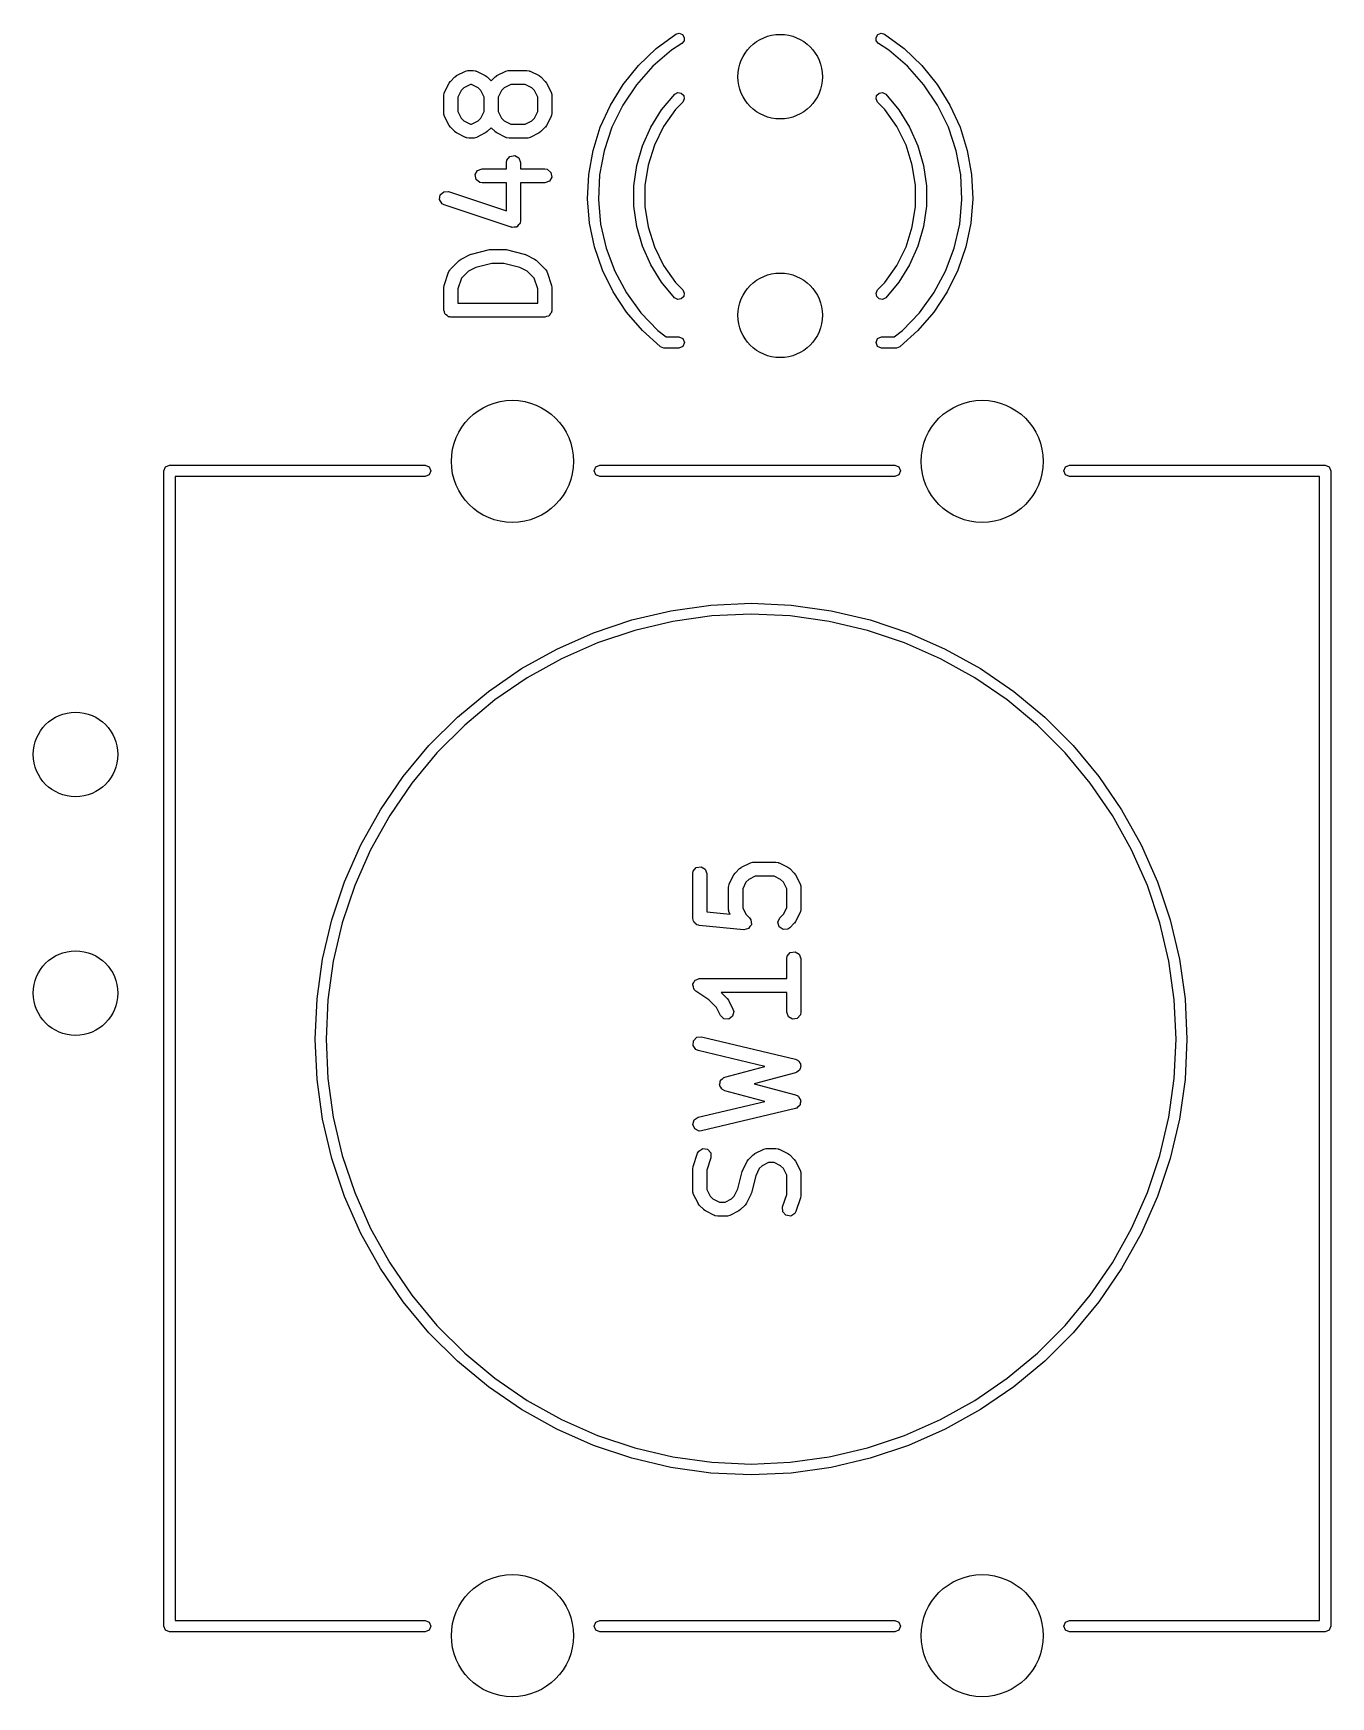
# Model space of a CAD drawing. Extents: x 36 to 247, y -101 to -40.
# Drawn here: x 103.44 to 117.25, y -71.95 to -54.24 of the extents above; entities that cross this region are included whole.
import ezdxf

# ---------------------------------------------------------------- set-up
doc = ezdxf.new("R2010")
doc.units = 0
doc.layers.add('BLACK', color=7, linetype='CONTINUOUS')

msp = doc.modelspace()

# ---------------------------------------------------------------- linework, layer by layer
at = {"layer": 'BLACK', "linetype": 'CONTINUOUS'}
for p, q in [((110.070254, -54.406317), (110.278872, -54.252244)), ((110.343913, -54.353088), (110.233711, -54.42409)), ((110.278871, -54.252243), (110.314719, -54.242757)), ((110.278872, -54.252244), (110.278871, -54.252243)), ((110.314719, -54.242757), (110.349297, -54.256155)), ((110.367339, -54.324342), (110.343913, -54.353087)), ((110.343913, -54.353087), (110.343913, -54.353088)), ((110.349297, -54.256155), (110.369396, -54.287317)), ((110.369396, -54.287317), (110.367339, -54.324342)), ((112.410604, -54.287317), (112.430703, -54.256155)), ((112.412661, -54.324342), (112.410604, -54.287317)), ((112.436087, -54.353087), (112.412661, -54.324342)), ((112.430703, -54.256155), (112.465281, -54.242757)), ((112.436087, -54.353088), (112.436087, -54.353087)), ((112.546289, -54.42409), (112.436087, -54.353088)), ((112.465281, -54.242757), (112.501129, -54.252243)), ((112.501129, -54.252243), (112.501128, -54.252244)), ((112.501128, -54.252244), (112.709746, -54.406317)), ((109.882758, -54.585497), (110.070254, -54.406317)), ((110.233711, -54.42409), (110.034615, -54.59469)), ((112.745385, -54.59469), (112.546289, -54.42409)), ((112.709746, -54.406317), (112.897242, -54.585497)), ((107.879405, -54.7553), (107.927024, -54.707681)), ((107.927024, -54.707681), (107.94539, -54.694821)), ((107.94539, -54.694821), (107.946516, -54.693632)), ((107.946516, -54.693632), (108.041754, -54.646013)), ((108.041754, -54.646013), (108.06672, -54.638587)), ((108.06672, -54.638587), (108.071081, -54.639628)), ((108.071081, -54.639628), (108.075295, -54.638095)), ((108.075295, -54.638095), (108.122914, -54.638095)), ((108.122914, -54.638095), (108.148566, -54.642618)), ((108.148566, -54.642618), (108.152001, -54.6455)), ((108.152001, -54.6455), (108.156455, -54.646013)), ((108.156455, -54.646013), (108.251693, -54.693632)), ((108.251693, -54.693632), (108.269703, -54.70699)), ((108.269703, -54.70699), (108.271185, -54.707681)), ((108.271185, -54.707681), (108.31339, -54.749886)), ((108.31339, -54.749886), (108.355595, -54.707681)), ((108.355595, -54.707681), (108.373961, -54.694821)), ((108.373961, -54.694821), (108.375087, -54.693632)), ((108.375087, -54.693632), (108.470325, -54.646013)), ((108.470325, -54.646013), (108.495291, -54.638587)), ((108.495291, -54.638587), (108.499652, -54.639628)), ((108.499652, -54.639628), (108.503866, -54.638095)), ((108.503866, -54.638095), (108.694342, -54.638095)), ((108.694342, -54.638095), (108.719994, -54.642618)), ((108.719994, -54.642618), (108.723429, -54.6455)), ((108.723429, -54.6455), (108.727883, -54.646013)), ((108.727883, -54.646013), (108.823121, -54.693632)), ((108.823121, -54.693632), (108.841129, -54.706988)), ((108.841129, -54.706988), (108.842612, -54.70768)), ((108.842612, -54.70768), (108.890232, -54.755299)), ((109.719386, -54.786916), (109.882758, -54.585497)), ((110.034615, -54.59469), (109.860416, -54.790645)), ((112.919584, -54.790645), (112.745385, -54.59469)), ((112.897242, -54.585497), (113.060614, -54.786916)), ((107.809819, -54.903571), (107.814342, -54.877919)), ((107.814342, -54.877919), (107.817224, -54.874483)), ((107.817224, -54.874483), (107.817737, -54.87003)), ((107.817737, -54.87003), (107.865356, -54.774792)), ((107.865356, -54.774792), (107.878714, -54.756781)), ((107.878714, -54.756781), (107.879405, -54.7553)), ((107.994077, -54.85276), (107.959819, -54.921276)), ((108.024484, -54.822353), (107.994077, -54.85276)), ((108.093, -54.788095), (108.024484, -54.822353)), ((108.105209, -54.788095), (108.093, -54.788095)), ((108.173725, -54.822353), (108.105209, -54.788095)), ((108.204132, -54.85276), (108.173725, -54.822353)), ((108.23839, -54.921276), (108.204132, -54.85276)), ((108.422648, -54.85276), (108.38839, -54.921276)), ((108.453055, -54.822353), (108.422648, -54.85276)), ((108.521571, -54.788095), (108.453055, -54.822353)), ((108.676637, -54.788095), (108.521571, -54.788095)), ((108.745153, -54.822353), (108.676637, -54.788095)), ((108.775561, -54.85276), (108.745153, -54.822353)), ((108.809819, -54.921276), (108.775561, -54.85276)), ((108.890232, -54.755299), (108.903094, -54.773667)), ((108.903094, -54.773667), (108.904282, -54.774792)), ((108.904282, -54.774792), (108.951901, -54.87003)), ((108.951901, -54.87003), (108.959327, -54.894996)), ((109.582751, -55.00735), (109.719386, -54.786916)), ((109.860416, -54.790645), (109.714314, -55.008355)), ((110.127352, -55.058858), (110.26697, -54.892225)), ((110.26697, -54.892225), (110.299697, -54.87479)), ((110.299697, -54.87479), (110.336422, -54.879921)), ((110.336422, -54.879921), (110.363117, -54.90566)), ((112.416883, -54.90566), (112.443578, -54.879921)), ((112.443578, -54.879921), (112.480303, -54.87479)), ((112.480303, -54.87479), (112.51303, -54.892225)), ((112.51303, -54.892225), (112.652648, -55.058858)), ((113.065686, -55.008355), (112.919584, -54.790645)), ((113.060614, -54.786916), (113.197249, -55.00735)), ((107.809819, -55.094047), (107.809819, -54.903571)), ((107.959819, -54.921276), (107.959819, -55.076342)), ((108.23839, -55.076342), (108.23839, -54.921276)), ((108.38839, -54.921276), (108.38839, -55.076342)), ((108.809819, -55.076342), (108.809819, -54.921276)), ((108.959327, -54.894996), (108.958285, -54.899357)), ((108.958285, -54.899357), (108.959819, -54.903571)), ((108.959819, -54.903571), (108.959819, -55.094047)), ((109.475041, -55.24327), (109.582751, -55.00735)), ((109.714314, -55.008355), (109.598993, -55.243822)), ((110.012253, -55.243282), (110.127352, -55.058858)), ((110.276546, -55.055196), (110.149065, -55.23615)), ((110.353357, -54.975516), (110.276546, -55.055196)), ((110.369586, -54.942173), (110.353356, -54.975515)), ((110.353356, -54.975515), (110.353357, -54.975516)), ((110.363117, -54.90566), (110.369586, -54.942173)), ((112.410414, -54.942173), (112.416883, -54.90566)), ((112.426644, -54.975515), (112.410414, -54.942173)), ((112.426643, -54.975516), (112.426644, -54.975515)), ((112.503454, -55.055196), (112.426643, -54.975516)), ((112.630935, -55.23615), (112.503454, -55.055196)), ((112.652648, -55.058858), (112.767747, -55.243282)), ((113.181007, -55.243822), (113.065686, -55.008355)), ((113.197249, -55.00735), (113.304959, -55.24327)), ((107.811352, -55.09826), (107.809819, -55.094047)), ((107.810311, -55.102621), (107.811352, -55.09826)), ((107.817737, -55.127588), (107.810311, -55.102621)), ((107.865356, -55.222826), (107.817737, -55.127588)), ((107.866545, -55.223951), (107.865356, -55.222826)), ((107.879405, -55.242318), (107.866545, -55.223951)), ((107.927024, -55.289937), (107.879405, -55.242318)), ((107.959819, -55.076342), (107.994077, -55.144858)), ((107.994077, -55.144858), (108.024484, -55.175265)), ((108.024484, -55.175265), (108.093, -55.209523)), ((108.093, -55.209523), (108.105209, -55.209523)), ((108.105209, -55.209523), (108.173725, -55.175265)), ((108.173725, -55.175265), (108.204132, -55.144858)), ((108.204132, -55.144858), (108.23839, -55.076342)), ((108.38839, -55.076342), (108.422648, -55.144858)), ((108.422648, -55.144858), (108.453055, -55.175265)), ((108.453055, -55.175265), (108.521571, -55.209523)), ((108.521571, -55.209523), (108.676637, -55.209523)), ((108.676637, -55.209523), (108.745153, -55.175264)), ((108.745153, -55.175264), (108.775561, -55.144857)), ((108.775561, -55.144857), (108.809819, -55.076342)), ((108.890232, -55.242319), (108.842612, -55.289938)), ((108.890922, -55.240837), (108.890232, -55.242319)), ((108.904282, -55.222826), (108.890922, -55.240837)), ((108.951901, -55.127588), (108.904282, -55.222826)), ((108.952413, -55.123134), (108.951901, -55.127588)), ((108.955296, -55.119699), (108.952413, -55.123134)), ((108.959819, -55.094047), (108.955296, -55.119699)), ((109.39798, -55.490902), (109.475041, -55.24327)), ((109.598993, -55.243822), (109.516572, -55.492721)), ((109.923911, -55.441916), (110.012253, -55.243282)), ((110.149065, -55.23615), (110.050733, -55.434459)), ((112.729267, -55.434459), (112.630935, -55.23615)), ((112.767747, -55.243282), (112.856089, -55.441916)), ((113.263428, -55.492721), (113.181007, -55.243822)), ((113.304959, -55.24327), (113.38202, -55.490902)), ((107.928505, -55.290628), (107.927024, -55.289937)), ((107.946516, -55.303986), (107.928505, -55.290628)), ((108.041754, -55.351605), (107.946516, -55.303986)), ((108.046207, -55.352117), (108.041754, -55.351605)), ((108.049643, -55.355), (108.046207, -55.352117)), ((108.075295, -55.359523), (108.049643, -55.355)), ((108.122914, -55.359523), (108.075295, -55.359523)), ((108.127127, -55.357989), (108.122914, -55.359523)), ((108.131488, -55.359031), (108.127127, -55.357989)), ((108.156455, -55.351605), (108.131488, -55.359031)), ((108.251693, -55.303986), (108.156455, -55.351605)), ((108.252818, -55.302796), (108.251693, -55.303986)), ((108.271185, -55.289937), (108.252818, -55.302796)), ((108.31339, -55.247732), (108.271185, -55.289937)), ((108.355595, -55.289937), (108.31339, -55.247732)), ((108.357076, -55.290628), (108.355595, -55.289937)), ((108.375087, -55.303986), (108.357076, -55.290628)), ((108.470325, -55.351605), (108.375087, -55.303986)), ((108.474778, -55.352117), (108.470325, -55.351605)), ((108.478214, -55.355), (108.474778, -55.352117)), ((108.503866, -55.359523), (108.478214, -55.355)), ((108.694342, -55.359523), (108.503866, -55.359523)), ((108.698555, -55.357989), (108.694342, -55.359523)), ((108.702916, -55.359031), (108.698555, -55.357989)), ((108.727883, -55.351605), (108.702916, -55.359031)), ((108.823121, -55.303986), (108.727883, -55.351605)), ((108.824246, -55.302797), (108.823121, -55.303986)), ((108.842612, -55.289938), (108.824246, -55.302797)), ((108.476485, -55.617857), (108.481008, -55.592205)), ((108.481008, -55.592205), (108.513985, -55.552905)), ((108.513985, -55.552905), (108.564509, -55.543996)), ((108.564509, -55.543996), (108.608938, -55.569648)), ((108.608938, -55.569648), (108.626485, -55.617857)), ((109.3528, -55.746282), (109.39798, -55.490902)), ((109.516572, -55.492721), (109.468564, -55.750478)), ((109.864039, -55.650902), (109.923911, -55.441916)), ((110.050733, -55.434459), (109.983861, -55.645465)), ((112.796139, -55.645465), (112.729267, -55.434459)), ((112.856089, -55.441916), (112.915961, -55.650902)), ((113.311436, -55.750478), (113.263428, -55.492721)), ((113.38202, -55.490902), (113.4272, -55.746282)), ((108.144291, -55.74769), (108.169943, -55.703261)), ((108.1532, -55.798214), (108.144291, -55.74769)), ((108.169943, -55.703261), (108.218152, -55.685714)), ((108.218152, -55.685714), (108.476485, -55.685714)), ((108.476485, -55.685714), (108.476485, -55.617857)), ((108.626485, -55.617857), (108.626485, -55.685714)), ((108.626485, -55.685714), (108.884819, -55.685714)), ((108.884819, -55.685714), (108.910471, -55.690237)), ((108.910471, -55.690237), (108.949771, -55.723214)), ((108.95868, -55.773738), (108.933028, -55.818167)), ((108.949771, -55.723214), (108.95868, -55.773738)), ((109.340225, -56.005323), (109.3528, -55.746282)), ((109.468564, -55.750478), (109.455852, -56.01236)), ((109.833801, -55.866182), (109.864039, -55.650902)), ((109.983861, -55.645465), (109.950019, -55.864212)), ((112.829981, -55.864212), (112.796139, -55.645465)), ((112.915961, -55.650902), (112.946199, -55.866182)), ((113.324148, -56.01236), (113.311436, -55.750478)), ((113.4272, -55.746282), (113.439775, -56.005323)), ((107.771248, -55.963096), (107.809633, -55.929059)), ((107.809633, -55.929059), (107.860917, -55.927658)), ((107.860917, -55.927658), (108.476485, -56.132847)), ((108.1925, -55.831191), (108.1532, -55.798214)), ((108.218152, -55.835714), (108.1925, -55.831191)), ((108.476485, -55.835714), (108.218152, -55.835714)), ((108.476485, -56.132847), (108.476485, -55.835714)), ((108.884819, -55.835714), (108.626485, -55.835714)), ((108.626485, -55.835714), (108.626485, -56.236904)), ((108.933028, -55.818167), (108.884819, -55.835714)), ((109.833784, -56.083575), (109.833801, -55.866182)), ((109.950019, -55.864212), (109.950001, -56.085562)), ((112.829999, -56.085562), (112.829981, -55.864212)), ((112.946199, -55.866182), (112.946216, -56.083575)), ((107.763723, -56.013845), (107.771248, -55.963096)), ((107.790578, -56.057557), (107.763723, -56.013845)), ((107.813483, -56.06996), (107.790578, -56.057557)), ((108.527767, -56.308055), (107.813483, -56.06996)), ((109.360457, -56.263878), (109.340225, -56.005323)), ((109.455852, -56.01236), (109.478668, -56.273555)), ((109.863988, -56.298859), (109.833784, -56.083575)), ((109.950001, -56.085562), (109.983809, -56.304315)), ((112.796191, -56.304315), (112.829999, -56.085562)), ((112.946216, -56.083575), (112.916012, -56.298859)), ((113.301332, -56.273555), (113.324148, -56.01236)), ((113.439775, -56.005323), (113.419543, -56.263878)), ((108.533496, -56.307898), (108.527767, -56.308055)), ((108.538461, -56.310765), (108.533496, -56.307898)), ((108.558607, -56.307212), (108.538461, -56.310765)), ((108.579051, -56.306654), (108.558607, -56.307212)), ((108.583339, -56.302851), (108.579051, -56.306654)), ((108.588985, -56.301856), (108.583339, -56.302851)), ((108.602134, -56.286185), (108.588985, -56.301856)), ((108.617437, -56.272616), (108.602134, -56.286185)), ((108.618277, -56.266946), (108.617437, -56.272616)), ((108.621962, -56.262556), (108.618277, -56.266946)), ((108.626485, -56.236904), (108.621962, -56.262556)), ((109.413171, -56.51781), (109.360457, -56.263878)), ((109.478668, -56.273555), (109.536594, -56.529266)), ((109.923827, -56.507855), (109.863988, -56.298859)), ((109.983809, -56.304315), (110.050649, -56.515332)), ((112.729351, -56.515332), (112.796191, -56.304315)), ((112.916012, -56.298859), (112.856173, -56.507855)), ((113.243406, -56.529266), (113.301332, -56.273555)), ((113.419543, -56.263878), (113.366829, -56.51781)), ((107.879405, -56.7553), (107.974643, -56.660062)), ((107.974643, -56.660062), (107.993011, -56.647199)), ((107.993011, -56.647199), (107.994135, -56.646013)), ((107.994135, -56.646013), (108.089373, -56.598394)), ((108.089373, -56.598394), (108.101779, -56.594703)), ((108.101779, -56.594703), (108.104724, -56.592715)), ((108.104724, -56.592715), (108.2952, -56.545096)), ((108.2952, -56.545096), (108.310132, -56.544042)), ((108.310132, -56.544042), (108.31339, -56.542857)), ((108.31339, -56.542857), (108.456247, -56.542857)), ((108.456247, -56.542857), (108.470988, -56.545456)), ((108.470988, -56.545456), (108.474437, -56.545096)), ((108.474437, -56.545096), (108.664913, -56.592715)), ((108.664913, -56.592715), (108.676735, -56.597987)), ((108.676735, -56.597987), (108.680264, -56.598394)), ((108.680264, -56.598394), (108.775502, -56.646013)), ((108.775502, -56.646013), (108.793512, -56.659371)), ((108.793512, -56.659371), (108.794994, -56.660062)), ((108.794994, -56.660062), (108.890233, -56.7553)), ((109.497524, -56.763054), (109.413171, -56.51781)), ((109.536594, -56.529266), (109.628565, -56.774796)), ((110.012139, -56.706502), (109.923827, -56.507855)), ((110.050649, -56.515332), (110.148949, -56.713656)), ((112.631051, -56.713656), (112.729351, -56.515332)), ((112.856173, -56.507855), (112.767861, -56.706502)), ((113.151435, -56.774796), (113.243406, -56.529266)), ((113.366829, -56.51781), (113.282476, -56.763054)), ((107.813668, -56.927473), (107.861287, -56.784616)), ((107.861287, -56.784616), (107.873689, -56.761711)), ((107.873689, -56.761711), (107.87751, -56.759363)), ((107.87751, -56.759363), (107.879405, -56.7553)), ((108.072103, -56.774734), (107.99799, -56.848846)), ((108.14909, -56.73624), (108.072103, -56.774734)), ((108.322624, -56.692857), (108.14909, -56.73624)), ((108.447013, -56.692857), (108.322624, -56.692857)), ((108.620547, -56.73624), (108.447013, -56.692857)), ((108.697534, -56.774734), (108.620547, -56.73624)), ((108.771648, -56.848847), (108.697534, -56.774734)), ((108.890233, -56.7553), (108.905174, -56.776637)), ((108.905174, -56.776637), (108.905564, -56.781105)), ((108.905564, -56.781105), (108.908351, -56.784616)), ((108.908351, -56.784616), (108.95597, -56.927472)), ((109.612165, -56.995685), (109.497524, -56.763054)), ((109.628565, -56.774796), (109.752893, -57.005634)), ((110.127208, -56.890944), (110.012139, -56.706502)), ((110.148949, -56.713656), (110.276402, -56.89463)), ((112.503598, -56.89463), (112.631051, -56.713656)), ((112.767861, -56.706502), (112.652792, -56.890944)), ((113.027107, -57.005634), (113.151435, -56.774796)), ((113.282476, -56.763054), (113.167835, -56.995685)), ((107.809819, -56.95119), (107.813712, -56.929107)), ((107.809819, -57.189285), (107.809819, -56.95119)), ((107.813712, -56.929107), (107.813668, -56.927473)), ((107.99799, -56.848846), (107.959819, -56.96336)), ((107.959819, -56.96336), (107.959819, -57.114285)), ((108.809819, -56.96336), (108.771648, -56.848847)), ((108.809819, -57.114285), (108.809819, -56.96336)), ((108.95597, -56.927472), (108.959259, -56.949652)), ((108.959259, -56.949652), (108.959819, -56.95119)), ((108.959819, -56.95119), (108.959819, -57.189285)), ((109.75526, -57.211981), (109.612165, -56.995685)), ((109.752893, -57.005634), (109.907293, -57.21754)), ((110.266801, -57.057599), (110.127208, -56.890944)), ((110.276402, -56.89463), (110.353201, -56.974322)), ((110.353201, -56.974322), (110.3532, -56.974323)), ((110.3532, -56.974323), (110.369424, -57.007667)), ((110.369424, -57.007667), (110.36295, -57.04418)), ((112.410576, -57.007667), (112.4268, -56.974323)), ((112.41705, -57.04418), (112.410576, -57.007667)), ((112.426799, -56.974322), (112.503598, -56.89463)), ((112.4268, -56.974323), (112.426799, -56.974322)), ((112.652792, -56.890944), (112.513199, -57.057599)), ((112.872707, -57.21754), (113.027107, -57.005634)), ((113.167835, -56.995685), (113.02474, -57.211981)), ((107.816482, -57.207593), (107.809819, -57.189285)), ((107.959819, -57.114285), (108.809819, -57.114285)), ((108.959819, -57.189285), (108.958101, -57.199026)), ((110.299525, -57.07504), (110.2668, -57.057599)), ((110.2668, -57.057599), (110.266801, -57.057599)), ((110.336251, -57.069914), (110.299525, -57.07504)), ((110.36295, -57.04418), (110.336251, -57.069914)), ((112.443749, -57.069914), (112.41705, -57.04418)), ((112.480475, -57.07504), (112.443749, -57.069914)), ((112.5132, -57.057599), (112.480475, -57.07504)), ((112.513199, -57.057599), (112.5132, -57.057599)), ((107.819867, -57.226785), (107.816482, -57.207593)), ((107.825051, -57.231135), (107.819867, -57.226785)), ((107.827366, -57.237494), (107.825051, -57.231135)), ((107.844239, -57.247236), (107.827366, -57.237494)), ((107.859167, -57.259762), (107.844239, -57.247236)), ((107.868909, -57.261479), (107.859167, -57.259762)), ((107.871795, -57.263146), (107.868909, -57.261479)), ((107.875077, -57.262567), (107.871795, -57.263146)), ((107.884819, -57.264285), (107.875077, -57.262567)), ((108.884819, -57.264285), (107.884819, -57.264285)), ((108.903127, -57.257621), (108.884819, -57.264285)), ((108.922319, -57.254237), (108.903127, -57.257621)), ((108.926669, -57.249052), (108.922319, -57.254237)), ((108.933028, -57.246738), (108.926669, -57.249052)), ((108.94277, -57.229864), (108.933028, -57.246738)), ((108.955296, -57.214937), (108.94277, -57.229864)), ((108.957013, -57.205194), (108.955296, -57.214937)), ((108.95868, -57.202309), (108.957013, -57.205194)), ((108.958101, -57.199026), (108.95868, -57.202309)), ((109.924519, -57.408479), (109.75526, -57.211981)), ((109.907293, -57.21754), (110.088929, -57.406622)), ((112.691071, -57.406622), (112.872707, -57.21754)), ((113.02474, -57.211981), (112.855481, -57.408479)), ((110.111251, -57.576646), (109.924519, -57.408479)), ((110.088929, -57.406622), (110.175351, -57.475)), ((110.175351, -57.475), (110.31, -57.475)), ((110.31, -57.475), (110.352426, -57.492574)), ((110.352426, -57.492574), (110.37, -57.535)), ((110.37, -57.535), (110.352426, -57.577426)), ((112.41, -57.535), (112.427574, -57.492574)), ((112.427574, -57.577426), (112.41, -57.535)), ((112.427574, -57.492574), (112.47, -57.475)), ((112.47, -57.475), (112.604649, -57.475)), ((112.604649, -57.475), (112.691071, -57.406622)), ((112.855481, -57.408479), (112.668748, -57.576646)), ((110.111574, -57.577426), (110.111251, -57.576646)), ((110.112578, -57.577841), (110.111574, -57.577426)), ((110.117233, -57.582034), (110.112578, -57.577841)), ((110.117232, -57.582035), (110.117233, -57.582034)), ((110.151993, -57.594948), (110.117232, -57.582035)), ((110.153116, -57.594633), (110.151993, -57.594948)), ((110.154, -57.595), (110.153116, -57.594633)), ((110.31, -57.595), (110.154, -57.595)), ((110.352426, -57.577426), (110.31, -57.595)), ((112.47, -57.595), (112.427574, -57.577426)), ((112.626, -57.595), (112.47, -57.595)), ((112.626883, -57.594633), (112.626, -57.595)), ((112.628007, -57.594948), (112.626883, -57.594633)), ((112.662768, -57.582035), (112.628007, -57.594948)), ((112.667421, -57.577841), (112.662767, -57.582034)), ((112.662767, -57.582034), (112.662768, -57.582035)), ((112.668426, -57.577426), (112.667421, -57.577841)), ((112.668748, -57.576646), (112.668426, -57.577426)), ((104.83, -58.9), (104.847574, -58.857574)), ((104.83, -71.2), (104.83, -58.9)), ((104.847574, -58.857574), (104.89, -58.84)), ((104.89, -58.84), (107.61, -58.84)), ((107.61, -58.96), (104.95, -58.96)), ((104.95, -58.96), (104.95, -71.14)), ((107.61, -58.84), (107.652426, -58.857574)), ((107.652426, -58.942426), (107.61, -58.96)), ((107.652426, -58.857574), (107.67, -58.9)), ((107.67, -58.9), (107.652426, -58.942426)), ((109.41, -58.9), (109.427574, -58.857574)), ((109.427574, -58.942426), (109.41, -58.9)), ((109.427574, -58.857574), (109.47, -58.84)), ((109.47, -58.96), (109.427574, -58.942426)), ((109.47, -58.84), (112.61, -58.84)), ((112.61, -58.96), (109.47, -58.96)), ((112.61, -58.84), (112.652426, -58.857574)), ((112.652426, -58.942426), (112.61, -58.96)), ((112.652426, -58.857574), (112.67, -58.9)), ((112.67, -58.9), (112.652426, -58.942426)), ((114.41, -58.9), (114.427574, -58.857574)), ((114.427574, -58.942426), (114.41, -58.9)), ((114.427574, -58.857574), (114.47, -58.84)), ((114.47, -58.96), (114.427574, -58.942426)), ((114.47, -58.84), (117.19, -58.84)), ((117.13, -58.96), (114.47, -58.96)), ((117.13, -71.14), (117.13, -58.96)), ((117.19, -58.84), (117.232426, -58.857574)), ((117.232426, -58.857574), (117.25, -58.9)), ((117.25, -58.9), (117.25, -71.2)), ((110.227577, -60.389939), (110.651962, -60.330739)), ((110.651962, -60.330739), (111.08, -60.31095)), ((111.08, -60.31095), (111.508038, -60.330739)), ((111.508038, -60.330739), (111.932423, -60.389939)), ((109.404182, -60.624215), (109.810464, -60.488043)), ((109.810464, -60.488043), (110.227577, -60.389939)), ((110.24874, -60.503151), (109.841982, -60.598819)), ((110.662589, -60.445421), (110.24874, -60.503151)), ((111.08, -60.426123), (110.662589, -60.445421)), ((111.497411, -60.445421), (111.08, -60.426123)), ((111.91126, -60.503151), (111.497411, -60.445421)), ((112.318018, -60.598819), (111.91126, -60.503151)), ((111.932423, -60.389939), (112.349536, -60.488043)), ((112.349536, -60.488043), (112.755818, -60.624215)), ((109.012197, -60.797293), (109.404182, -60.624215)), ((109.445787, -60.73161), (109.063535, -60.900391)), ((109.841982, -60.598819), (109.445787, -60.73161)), ((112.714213, -60.73161), (112.318018, -60.598819)), ((113.096465, -60.900391), (112.714213, -60.73161)), ((112.755818, -60.624215), (113.147803, -60.797293)), ((108.637855, -61.0058), (109.012197, -60.797293)), ((109.063535, -60.900391), (108.698486, -61.103722)), ((113.461514, -61.103722), (113.096465, -60.900391)), ((113.147803, -60.797293), (113.522145, -61.0058)), ((108.284348, -61.247958), (108.637855, -61.0058)), ((113.522145, -61.0058), (113.875652, -61.247958)), ((107.954692, -61.521701), (108.284348, -61.247958)), ((108.698486, -61.103722), (108.353755, -61.339868)), ((113.806245, -61.339868), (113.461514, -61.103722)), ((113.875652, -61.247958), (114.205308, -61.521701)), ((108.353755, -61.339868), (108.032284, -61.606815)), ((114.127716, -61.606815), (113.806245, -61.339868)), ((107.651701, -61.824692), (107.954692, -61.521701)), ((108.032284, -61.606815), (107.736815, -61.902284)), ((114.423185, -61.902284), (114.127716, -61.606815)), ((114.205308, -61.521701), (114.508299, -61.824692)), ((107.377958, -62.154348), (107.651701, -61.824692)), ((107.736815, -61.902284), (107.469868, -62.223755)), ((114.690132, -62.223755), (114.423185, -61.902284)), ((114.508299, -61.824692), (114.782042, -62.154348)), ((107.1358, -62.507855), (107.377958, -62.154348)), ((107.469868, -62.223755), (107.233722, -62.568486)), ((114.926278, -62.568486), (114.690132, -62.223755)), ((114.782042, -62.154348), (115.0242, -62.507855)), ((106.927293, -62.882197), (107.1358, -62.507855)), ((107.233722, -62.568486), (107.030391, -62.933535)), ((115.129609, -62.933535), (114.926278, -62.568486)), ((115.0242, -62.507855), (115.232707, -62.882197)), ((106.754215, -63.274182), (106.927293, -62.882197)), ((107.030391, -62.933535), (106.86161, -63.315787)), ((115.29839, -63.315787), (115.129609, -62.933535)), ((115.232707, -62.882197), (115.405785, -63.274182)), ((110.459819, -63.188095), (110.464342, -63.162443)), ((110.459819, -63.664285), (110.459819, -63.188095)), ((110.464342, -63.162443), (110.497319, -63.123143)), ((110.497319, -63.123143), (110.547843, -63.114234)), ((110.547843, -63.114234), (110.592272, -63.139886)), ((110.592272, -63.139886), (110.609819, -63.188095)), ((110.609819, -63.188095), (110.609819, -63.59641)), ((110.848689, -63.297411), (110.896308, -63.202173)), ((110.896308, -63.202173), (110.909666, -63.184162)), ((110.909666, -63.184162), (110.910357, -63.182681)), ((110.910357, -63.182681), (110.957976, -63.135062)), ((110.957976, -63.135062), (110.976342, -63.122202)), ((110.976342, -63.122202), (110.977468, -63.121013)), ((110.977468, -63.121013), (111.072706, -63.073394)), ((111.072706, -63.073394), (111.097672, -63.065968)), ((111.097672, -63.065968), (111.102033, -63.067009)), ((111.102033, -63.067009), (111.106247, -63.065476)), ((111.106247, -63.065476), (111.344342, -63.065476)), ((111.344342, -63.065476), (111.369994, -63.069999)), ((111.369994, -63.069999), (111.373429, -63.072881)), ((111.373429, -63.072881), (111.377883, -63.073394)), ((111.377883, -63.073394), (111.473121, -63.121013)), ((111.473121, -63.121013), (111.491129, -63.134369)), ((111.491129, -63.134369), (111.492612, -63.135061)), ((111.492612, -63.135061), (111.540232, -63.18268)), ((111.540232, -63.18268), (111.553094, -63.201048)), ((111.553094, -63.201048), (111.554282, -63.202173)), ((111.554282, -63.202173), (111.601901, -63.297411)), ((106.618043, -63.680464), (106.754215, -63.274182)), ((106.86161, -63.315787), (106.728819, -63.711982)), ((110.840771, -63.330952), (110.845294, -63.3053)), ((110.840771, -63.569047), (110.840771, -63.330952)), ((110.845294, -63.3053), (110.848176, -63.301864)), ((110.848176, -63.301864), (110.848689, -63.297411)), ((111.025029, -63.280141), (110.990771, -63.348657)), ((110.990771, -63.348657), (110.990771, -63.551342)), ((111.055436, -63.249734), (111.025029, -63.280141)), ((111.123952, -63.215476), (111.055436, -63.249734)), ((111.326637, -63.215476), (111.123952, -63.215476)), ((111.395153, -63.249734), (111.326637, -63.215476)), ((111.425561, -63.280141), (111.395153, -63.249734)), ((111.459819, -63.348657), (111.425561, -63.280141)), ((111.459819, -63.551342), (111.459819, -63.348657)), ((111.601901, -63.297411), (111.609327, -63.322377)), ((111.609327, -63.322377), (111.608285, -63.326738)), ((111.608285, -63.326738), (111.609819, -63.330952)), ((111.609819, -63.330952), (111.609819, -63.569047)), ((115.431181, -63.711982), (115.29839, -63.315787)), ((115.405785, -63.274182), (115.541957, -63.680464)), ((110.990771, -63.551342), (111.025029, -63.619858)), ((111.425561, -63.619857), (111.459819, -63.551342)), ((106.519939, -64.097577), (106.618043, -63.680464)), ((106.728819, -63.711982), (106.633151, -64.11874)), ((110.465266, -63.679251), (110.459819, -63.664285)), ((110.466458, -63.695136), (110.465266, -63.679251)), ((110.47378, -63.702642), (110.466458, -63.695136)), ((110.477366, -63.712494), (110.47378, -63.702642)), ((110.491159, -63.720457), (110.477366, -63.712494)), ((110.502282, -63.73186), (110.491159, -63.720457)), ((110.519102, -63.736591), (110.502282, -63.73186)), ((110.521795, -63.738146), (110.519102, -63.736591)), ((110.523537, -63.737838), (110.521795, -63.738146)), ((110.527356, -63.738913), (110.523537, -63.737838)), ((111.003546, -63.786532), (110.527356, -63.738913)), ((110.609819, -63.59641), (110.858009, -63.621229)), ((110.842304, -63.57326), (110.840771, -63.569047)), ((110.841263, -63.577621), (110.842304, -63.57326)), ((110.848689, -63.602588), (110.841263, -63.577621)), ((110.858009, -63.621229), (110.848689, -63.602588)), ((111.025029, -63.619858), (111.064042, -63.658871)), ((111.064042, -63.658871), (111.078982, -63.680208)), ((111.083207, -63.732213), (111.068475, -63.752705)), ((111.078982, -63.680208), (111.079024, -63.680699)), ((111.079024, -63.680699), (111.07937, -63.681053)), ((111.07937, -63.681053), (111.081257, -63.706213)), ((111.081257, -63.706213), (111.083453, -63.731315)), ((111.083453, -63.731315), (111.083169, -63.731719)), ((111.083169, -63.731719), (111.083207, -63.732213)), ((111.364866, -63.705367), (111.386548, -63.65887)), ((111.378143, -63.754922), (111.364866, -63.705367)), ((111.386548, -63.65887), (111.425561, -63.619857)), ((111.540232, -63.717319), (111.492612, -63.764938)), ((111.540922, -63.715837), (111.540232, -63.717319)), ((111.554282, -63.697826), (111.540922, -63.715837)), ((111.601901, -63.602588), (111.554282, -63.697826)), ((111.602413, -63.598134), (111.601901, -63.602588)), ((111.605296, -63.594699), (111.602413, -63.598134)), ((111.609819, -63.569047), (111.605296, -63.594699)), ((115.526849, -64.11874), (115.431181, -63.711982)), ((115.541957, -63.680464), (115.640061, -64.097577)), ((111.004025, -63.786409), (111.003546, -63.786532)), ((111.004472, -63.786618), (111.004025, -63.786409)), ((111.028822, -63.780093), (111.004472, -63.786618)), ((111.053262, -63.773869), (111.028822, -63.780093)), ((111.053549, -63.773468), (111.053262, -63.773869)), ((111.054027, -63.773341), (111.053549, -63.773468)), ((111.068475, -63.752705), (111.054027, -63.773341)), ((111.420168, -63.784348), (111.378143, -63.754922)), ((111.471275, -63.779878), (111.420168, -63.784348)), ((111.492612, -63.764938), (111.471275, -63.779878)), ((106.460739, -64.521962), (106.519939, -64.097577)), ((111.459819, -64.092857), (111.464342, -64.067205)), ((111.459819, -64.303571), (111.459819, -64.092857)), ((111.464342, -64.067205), (111.497319, -64.027905)), ((111.497319, -64.027905), (111.547843, -64.018996)), ((111.547843, -64.018996), (111.592272, -64.044648)), ((111.592272, -64.044648), (111.609819, -64.092857)), ((111.609819, -64.092857), (111.609819, -64.664285)), ((115.640061, -64.097577), (115.699261, -64.521962)), ((106.633151, -64.11874), (106.575421, -64.532589)), ((115.584579, -64.532589), (115.526849, -64.11874)), ((110.459974, -64.373744), (110.461706, -64.369794)), ((110.466087, -64.394635), (110.459974, -64.373744)), ((110.460958, -64.365547), (110.47184, -64.346698)), ((110.461706, -64.369794), (110.460958, -64.365547)), ((110.469867, -64.416071), (110.466087, -64.394635)), ((110.47317, -64.418843), (110.469867, -64.416071)), ((110.47184, -64.346698), (110.480587, -64.326764)), ((110.474382, -64.422982), (110.47317, -64.418843)), ((110.493216, -64.440975), (110.474382, -64.422982)), ((110.480587, -64.326764), (110.484454, -64.324852)), ((110.484454, -64.324852), (110.48661, -64.321118)), ((110.48661, -64.321118), (110.507063, -64.313673)), ((110.629894, -64.532093), (110.493216, -64.440975)), ((110.507063, -64.313673), (110.526576, -64.304026)), ((110.526576, -64.304026), (110.530765, -64.305046)), ((110.530765, -64.305046), (110.534819, -64.303571)), ((110.534819, -64.303571), (111.459819, -64.303571)), ((111.459819, -64.453571), (110.763504, -64.453571)), ((110.763504, -64.453571), (110.825947, -64.516014)), ((111.459819, -64.664285), (111.459819, -64.453571)), ((106.44095, -64.95), (106.460739, -64.521962)), ((106.575421, -64.532589), (106.556123, -64.95)), ((110.711275, -64.613474), (110.629894, -64.532093)), ((110.753451, -64.697826), (110.711275, -64.613474)), ((110.825947, -64.516014), (110.838809, -64.534382)), ((110.838809, -64.534382), (110.839996, -64.535506)), ((110.839996, -64.535506), (110.887615, -64.630744)), ((110.887615, -64.630744), (110.895041, -64.65571)), ((115.603877, -64.95), (115.584579, -64.532589)), ((115.699261, -64.521962), (115.71905, -64.95)), ((110.790705, -64.733098), (110.753451, -64.697826)), ((110.841915, -64.736173), (110.790705, -64.733098)), ((110.883121, -64.705609), (110.841915, -64.736173)), ((110.895041, -64.65571), (110.883121, -64.705609)), ((111.477366, -64.712494), (111.459819, -64.664285)), ((111.521795, -64.738146), (111.477366, -64.712494)), ((111.572319, -64.729237), (111.521795, -64.738146)), ((111.605296, -64.689937), (111.572319, -64.729237)), ((111.609819, -64.664285), (111.605296, -64.689937)), ((106.460739, -65.378038), (106.44095, -64.95)), ((106.556123, -64.95), (106.575421, -65.367411)), ((110.462948, -65.019055), (110.465983, -64.967841)), ((110.465983, -64.967841), (110.501228, -64.930562)), ((110.501228, -64.930562), (110.552191, -64.924659)), ((110.552191, -64.924659), (111.552191, -65.162754)), ((115.584579, -65.367411), (115.603877, -64.95)), ((115.71905, -64.95), (115.699261, -65.378038)), ((110.493541, -65.060238), (110.462948, -65.019055)), ((110.517447, -65.070579), (110.493541, -65.060238)), ((111.228303, -65.23983), (110.517447, -65.070579)), ((110.801208, -65.353722), (111.228303, -65.23983)), ((111.554144, -65.308182), (111.111613, -65.42619)), ((111.552191, -65.162754), (111.576097, -65.173095)), ((111.560595, -65.303676), (111.554144, -65.308182)), ((111.56841, -65.302771), (111.560595, -65.303676)), ((111.581083, -65.289365), (111.56841, -65.302771)), ((111.576097, -65.173095), (111.580788, -65.179409)), ((111.580788, -65.179409), (111.587916, -65.182744)), ((111.596204, -65.278805), (111.581083, -65.289365)), ((111.587916, -65.182744), (111.595691, -65.199472)), ((111.595691, -65.199472), (111.606691, -65.214278)), ((111.598248, -65.27121), (111.596204, -65.278805)), ((111.603655, -65.265492), (111.598248, -65.27121)), ((111.604746, -65.247077), (111.603655, -65.265492)), ((111.609542, -65.229267), (111.604746, -65.247077)), ((111.606691, -65.214278), (111.606225, -65.222132)), ((111.606225, -65.222132), (111.609542, -65.229267)), ((106.519939, -65.802423), (106.460739, -65.378038)), ((106.575421, -65.367411), (106.633151, -65.78126)), ((110.74581, -65.432637), (110.750854, -65.413901)), ((110.748701, -65.438856), (110.74581, -65.432637)), ((110.748112, -65.445688), (110.748701, -65.438856)), ((110.759257, -65.461565), (110.748112, -65.445688)), ((110.750854, -65.413901), (110.752522, -65.394575)), ((110.752522, -65.394575), (110.757365, -65.38972)), ((110.757365, -65.38972), (110.759148, -65.383099)), ((110.759148, -65.383099), (110.775052, -65.37199)), ((110.767436, -65.479159), (110.759257, -65.461565)), ((110.773647, -65.482064), (110.767436, -65.479159)), ((110.777588, -65.487678), (110.773647, -65.482064)), ((110.775052, -65.37199), (110.788755, -65.358255)), ((110.801208, -65.498658), (110.777588, -65.487678)), ((110.788755, -65.358255), (110.795585, -65.357649)), ((110.795585, -65.357649), (110.801208, -65.353722)), ((111.228303, -65.612549), (110.801208, -65.498658)), ((111.111613, -65.42619), (111.554144, -65.544198)), ((115.526849, -65.78126), (115.584579, -65.367411)), ((115.699261, -65.378038), (115.640061, -65.802423)), ((110.517447, -65.781801), (111.228303, -65.612549)), ((111.552191, -65.689626), (110.552191, -65.927721)), ((111.558759, -65.685296), (111.552191, -65.689626)), ((111.554144, -65.544198), (111.577764, -65.555178)), ((111.566597, -65.684601), (111.558759, -65.685296)), ((111.579628, -65.671538), (111.566597, -65.684601)), ((111.577764, -65.555178), (111.582285, -65.561618)), ((111.595024, -65.66139), (111.579628, -65.671538)), ((111.582285, -65.561618), (111.589319, -65.565142)), ((111.589319, -65.565142), (111.596641, -65.582068)), ((111.597271, -65.653854), (111.595024, -65.66139)), ((111.596641, -65.582068), (111.607241, -65.597168)), ((111.602831, -65.648282), (111.597271, -65.653854)), ((111.604417, -65.629899), (111.602831, -65.648282)), ((111.609688, -65.612228), (111.604417, -65.629899)), ((111.607241, -65.597168), (111.606564, -65.605007)), ((111.606564, -65.605007), (111.609688, -65.612228)), ((106.618043, -66.219536), (106.519939, -65.802423)), ((106.633151, -65.78126), (106.728819, -66.188018)), ((110.45995, -65.859199), (110.474614, -65.810037)), ((110.480319, -65.906285), (110.45995, -65.859199)), ((110.474614, -65.810037), (110.517447, -65.781801)), ((115.431181, -66.188018), (115.526849, -65.78126)), ((115.640061, -65.802423), (115.541957, -66.219536)), ((110.526188, -65.929263), (110.480319, -65.906285)), ((110.552191, -65.927721), (110.526188, -65.929263)), ((106.754215, -66.625818), (106.618043, -66.219536)), ((106.728819, -66.188018), (106.86161, -66.584213)), ((110.463668, -66.307235), (110.511287, -66.164378)), ((110.511287, -66.164378), (110.523689, -66.141473)), ((110.523689, -66.141473), (110.567402, -66.114618)), ((110.567402, -66.114618), (110.61815, -66.122143)), ((110.653589, -66.211813), (110.609819, -66.343122)), ((110.61815, -66.122143), (110.652188, -66.160529)), ((110.652188, -66.160529), (110.653589, -66.211813)), ((111.053214, -66.2303), (111.100833, -66.182681)), ((111.100833, -66.182681), (111.119199, -66.169821)), ((111.119199, -66.169821), (111.120325, -66.168632)), ((111.120325, -66.168632), (111.215563, -66.121013)), ((111.215563, -66.121013), (111.240529, -66.113587)), ((111.240529, -66.113587), (111.24489, -66.114628)), ((111.24489, -66.114628), (111.249104, -66.113095)), ((111.249104, -66.113095), (111.344342, -66.113095)), ((111.344342, -66.113095), (111.369994, -66.117618)), ((111.369994, -66.117618), (111.373429, -66.1205)), ((111.373429, -66.1205), (111.377883, -66.121013)), ((111.377883, -66.121013), (111.473121, -66.168632)), ((111.473121, -66.168632), (111.491129, -66.181988)), ((111.491129, -66.181988), (111.492612, -66.18268)), ((111.492612, -66.18268), (111.540232, -66.230299)), ((115.29839, -66.584213), (115.431181, -66.188018)), ((115.541957, -66.219536), (115.405785, -66.625818)), ((110.459819, -66.330952), (110.463712, -66.308869)), ((110.459819, -66.569047), (110.459819, -66.330952)), ((110.463712, -66.308869), (110.463668, -66.307235)), ((110.609819, -66.343122), (110.609819, -66.551342)), ((110.940244, -66.542871), (110.985867, -66.360381)), ((110.985867, -66.360381), (110.991139, -66.348558)), ((110.991139, -66.348558), (110.991546, -66.34503)), ((110.991546, -66.34503), (111.039165, -66.249792)), ((111.039165, -66.249792), (111.052523, -66.231781)), ((111.052523, -66.231781), (111.053214, -66.2303)), ((111.167886, -66.32776), (111.129392, -66.404747)), ((111.198293, -66.297353), (111.167886, -66.32776)), ((111.266809, -66.263095), (111.198293, -66.297353)), ((111.326637, -66.263095), (111.266809, -66.263095)), ((111.395153, -66.297353), (111.326637, -66.263095)), ((111.425561, -66.32776), (111.395153, -66.297353)), ((111.459819, -66.396276), (111.425561, -66.32776)), ((111.459819, -66.604496), (111.459819, -66.396276)), ((111.540232, -66.230299), (111.553094, -66.248667)), ((111.553094, -66.248667), (111.554282, -66.249792)), ((111.554282, -66.249792), (111.601901, -66.34503)), ((111.601901, -66.34503), (111.609327, -66.369996)), ((111.609327, -66.369996), (111.608285, -66.374357)), ((111.608285, -66.374357), (111.609819, -66.378571)), ((111.609819, -66.378571), (111.609819, -66.616666)), ((110.461352, -66.57326), (110.459819, -66.569047)), ((110.460311, -66.577621), (110.461352, -66.57326)), ((110.467737, -66.602588), (110.460311, -66.577621)), ((110.609819, -66.551342), (110.644077, -66.619858)), ((110.901751, -66.619858), (110.940244, -66.542871)), ((111.129392, -66.404747), (111.08377, -66.587237)), ((106.927293, -67.017803), (106.754215, -66.625818)), ((106.86161, -66.584213), (107.030391, -66.966465)), ((110.515356, -66.697826), (110.467737, -66.602588)), ((110.516545, -66.698951), (110.515356, -66.697826)), ((110.529405, -66.717318), (110.516545, -66.698951)), ((110.577024, -66.764937), (110.529405, -66.717318)), ((110.644077, -66.619858), (110.674484, -66.650265)), ((110.674484, -66.650265), (110.743, -66.684523)), ((110.743, -66.684523), (110.802828, -66.684523)), ((110.802828, -66.684523), (110.871344, -66.650265)), ((110.871344, -66.650265), (110.901751, -66.619858)), ((111.016423, -66.717318), (110.968804, -66.764937)), ((111.017114, -66.715836), (111.016423, -66.717318)), ((111.030472, -66.697826), (111.017114, -66.715836)), ((111.078091, -66.602588), (111.030472, -66.697826)), ((111.078497, -66.599059), (111.078091, -66.602588)), ((111.08377, -66.587237), (111.078497, -66.599059)), ((111.416049, -66.735806), (111.459819, -66.604496)), ((111.41745, -66.78709), (111.416049, -66.735806)), ((111.60597, -66.640384), (111.558351, -66.78324)), ((111.609819, -66.616666), (111.605925, -66.638748)), ((111.605925, -66.638748), (111.60597, -66.640384)), ((115.129609, -66.966465), (115.29839, -66.584213)), ((115.405785, -66.625818), (115.232707, -67.017803)), ((110.578505, -66.765628), (110.577024, -66.764937)), ((110.596516, -66.778986), (110.578505, -66.765628)), ((110.691754, -66.826605), (110.596516, -66.778986)), ((110.696207, -66.827117), (110.691754, -66.826605)), ((110.699643, -66.83), (110.696207, -66.827117)), ((110.725295, -66.834523), (110.699643, -66.83)), ((110.820533, -66.834523), (110.725295, -66.834523)), ((110.824746, -66.832989), (110.820533, -66.834523)), ((110.829107, -66.834031), (110.824746, -66.832989)), ((110.854074, -66.826605), (110.829107, -66.834031)), ((110.949312, -66.778986), (110.854074, -66.826605)), ((110.950437, -66.777796), (110.949312, -66.778986)), ((110.968804, -66.764937), (110.950437, -66.777796)), ((111.451487, -66.825475), (111.41745, -66.78709)), ((111.502236, -66.833), (111.451487, -66.825475)), ((111.545948, -66.806145), (111.502236, -66.833)), ((111.558351, -66.78324), (111.545948, -66.806145)), ((107.1358, -67.392145), (106.927293, -67.017803)), ((107.030391, -66.966465), (107.233722, -67.331514)), ((114.926278, -67.331514), (115.129609, -66.966465)), ((115.232707, -67.017803), (115.0242, -67.392145)), ((107.377958, -67.745652), (107.1358, -67.392145)), ((107.233722, -67.331514), (107.469868, -67.676245)), ((114.690132, -67.676245), (114.926278, -67.331514)), ((115.0242, -67.392145), (114.782042, -67.745652)), ((107.651701, -68.075308), (107.377958, -67.745652)), ((107.469868, -67.676245), (107.736815, -67.997716)), ((114.423185, -67.997716), (114.690132, -67.676245)), ((114.782042, -67.745652), (114.508299, -68.075308)), ((107.954692, -68.378299), (107.651701, -68.075308)), ((107.736815, -67.997716), (108.032284, -68.293185)), ((114.127716, -68.293185), (114.423185, -67.997716)), ((114.508299, -68.075308), (114.205308, -68.378299)), ((108.032284, -68.293185), (108.353755, -68.560132)), ((113.806245, -68.560132), (114.127716, -68.293185)), ((108.284348, -68.652042), (107.954692, -68.378299)), ((114.205308, -68.378299), (113.875652, -68.652042)), ((108.637855, -68.8942), (108.284348, -68.652042)), ((108.353755, -68.560132), (108.698486, -68.796278)), ((113.461514, -68.796278), (113.806245, -68.560132)), ((113.875652, -68.652042), (113.522145, -68.8942)), ((108.698486, -68.796278), (109.063535, -68.999609)), ((113.096465, -68.999609), (113.461514, -68.796278)), ((109.012197, -69.102707), (108.637855, -68.8942)), ((109.063535, -68.999609), (109.445787, -69.16839)), ((112.714213, -69.16839), (113.096465, -68.999609)), ((113.522145, -68.8942), (113.147803, -69.102707)), ((109.404182, -69.275785), (109.012197, -69.102707)), ((109.445787, -69.16839), (109.841982, -69.301181)), ((112.318018, -69.301181), (112.714213, -69.16839)), ((113.147803, -69.102707), (112.755818, -69.275785)), ((109.810464, -69.411957), (109.404182, -69.275785)), ((110.227577, -69.510061), (109.810464, -69.411957)), ((109.841982, -69.301181), (110.24874, -69.396849)), ((110.24874, -69.396849), (110.662589, -69.454579)), ((111.497411, -69.454579), (111.91126, -69.396849)), ((111.91126, -69.396849), (112.318018, -69.301181)), ((112.349536, -69.411957), (111.932423, -69.510061)), ((112.755818, -69.275785), (112.349536, -69.411957)), ((110.651962, -69.569261), (110.227577, -69.510061)), ((111.08, -69.58905), (110.651962, -69.569261)), ((110.662589, -69.454579), (111.08, -69.473877)), ((111.08, -69.473877), (111.497411, -69.454579)), ((111.508038, -69.569261), (111.08, -69.58905)), ((111.932423, -69.510061), (111.508038, -69.569261)), ((104.95, -71.14), (107.61, -71.14)), ((107.61, -71.14), (107.652426, -71.157574)), ((107.652426, -71.157574), (107.67, -71.2)), ((109.41, -71.2), (109.427574, -71.157574)), ((109.427574, -71.157574), (109.47, -71.14)), ((109.47, -71.14), (112.61, -71.14)), ((112.61, -71.14), (112.652426, -71.157574)), ((112.652426, -71.157574), (112.67, -71.2)), ((114.41, -71.2), (114.427574, -71.157574)), ((114.427574, -71.157574), (114.47, -71.14)), ((114.47, -71.14), (117.13, -71.14)), ((104.847574, -71.242426), (104.83, -71.2)), ((104.89, -71.26), (104.847574, -71.242426)), ((107.61, -71.26), (104.89, -71.26)), ((107.652426, -71.242426), (107.61, -71.26)), ((107.67, -71.2), (107.652426, -71.242426)), ((109.427574, -71.242426), (109.41, -71.2)), ((109.47, -71.26), (109.427574, -71.242426)), ((112.61, -71.26), (109.47, -71.26)), ((112.652426, -71.242426), (112.61, -71.26)), ((112.67, -71.2), (112.652426, -71.242426)), ((114.427574, -71.242426), (114.41, -71.2)), ((114.47, -71.26), (114.427574, -71.242426)), ((117.19, -71.26), (114.47, -71.26)), ((117.232426, -71.242426), (117.19, -71.26)), ((117.25, -71.2), (117.232426, -71.242426))]:
    msp.add_line(p, q, dxfattribs=at)
at = {"layer": 'BLACK'}
for centre, radius in [((111.39, -54.705), 0.45), ((111.39, -57.245), 0.45), ((108.54, -58.8), 0.65), ((113.54, -58.8), 0.65), ((103.89, -61.92), 0.45), ((103.89, -64.46), 0.45), ((108.54, -71.3), 0.65), ((113.54, -71.3), 0.65)]:
    msp.add_circle(centre, radius, dxfattribs=at)

doc.saveas('drawing.dxf')
